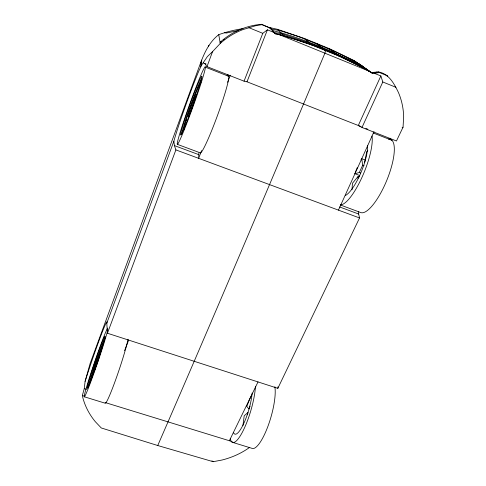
<?xml version="1.0" encoding="UTF-8"?>
<svg xmlns="http://www.w3.org/2000/svg" width="486" height="486" viewBox="0 0 486 486"><rect width="100%" height="100%" fill="white"/><g stroke="black" fill="none" stroke-linecap="round" stroke-linejoin="round"><path stroke-width="0.73" d="M242.951 425.523L244.215 415.749L247.951 412.517A9.641 2.394 -73.5 0 0 247.495 414.813M242.994 28.662C234.738 29.828 226.616 31.876 218.761 34.652C209.837 41.535 204.8 51.777 200.912 62.087L90.147 363.407L85.093 381.407L84.26 388.636L82.341 395.531L82.96 398.174A76.193 65.428 3.2 0 0 95.317 421.696L101.276 427.966L157.743 445.522L213.141 461.7L222.011 460.029A75.227 64.273 -1.1 0 0 247.678 448.742L249.506 447.46M358.644 211.398L358.674 214.028L359.537 217.947L277.84 388.338L107.442 333.238L106.792 323.233L173.897 141.11A44.572 1.938 -70.2 0 1 198.92 70.78L201.55 65.215L201.72 60.106M198.932 152.914A44.299 3.536 -69.9 0 0 198.762 154.639L198.646 158.333L201.593 150.587M200.73 66.728L200.912 62.087M277.84 388.338L277.968 386.826M89.758 383.193L96.271 361.742L103.761 342.01A22.429 0.96 -71.1 0 1 104.253 341.324M365.861 69.085L338.906 56.036L312.176 45.143L283.508 35.581L275.362 33.868L269.845 27.605L277.482 29.312L304.291 38.443L329.113 48.576L353.711 60.398L372.732 73.447L374.366 73.307L380.866 75.95L358.303 125.491L361.991 127.46L396.455 140.983L403.052 127.162L403.659 116.646A70.749 66.679 -42.7 0 0 398.429 92.48C394.201 83.829 389.013 73.738 378.521 71.928L371.45 72.536M106.792 323.233L107.011 321.932A40.526 1.525 -71 0 0 87.516 373.831L85.093 381.407M200.815 83.003L200.9 82.535A25.436 1.251 -70.2 0 0 198.452 86.581C192.918 100.784 186.594 115.127 183.617 130.041L183.969 129.549M364.622 162.61L366.723 151.717A24.434 6.974 -67.8 0 1 367.805 150.648M208.439 46.717L208.889 45.295M355.667 171.558L354.944 173.702L359.3 172.494L362.702 165.197L361.73 158.697L365.162 160.016M96.094 366.335L96.507 365.199M361.037 126.567L246.991 81.794L244.045 81.168L206.987 66.625L212.546 51.638L220.243 43.454A71.248 69.504 -53.5 0 1 242.915 29.591L255.533 25.752L261.905 24.671L270.338 28.103L261.608 24.3A70.397 68.684 -54.5 0 0 220.055 42.331A128.984 124.355 -22.7 0 1 221.3 41.851M107.442 333.238L175.883 149.895L174.419 145.6L173.854 141.286M227.606 82.28L230.285 75.233M124.55 350.71L128.687 340.103M244.045 81.168L262.774 33.321L267.415 29.816L274.256 32.592M246.991 81.794L267.415 29.816M250.041 406.217L248.984 408.963L246.791 406.478L249.616 399.225L251.657 395.306M355.91 170.841L357.24 167.676M157.743 445.522C214.478 315.177 269.851 184.255 324.903 53.193L325.584 50.611L316.647 43.697L318.154 44.402M338.438 210.128L374.032 131.67M361.991 127.46L382.804 81.982L380.866 75.95M229.38 440.747L258.011 381.923M201.55 65.215L207.358 56.601L212.546 51.638M361.019 159.833L361.73 158.697M359.646 176.764L358.261 176.236L352.447 183.295L352.01 189.753M224.228 39.226L223.694 39.961M402.153 127.794L403.052 127.162M390.556 138.261L388.697 139.032M238.596 30.497L226.446 33.005L224.496 32.781M374.366 73.307L379.414 72.536L387.391 75.786M274.213 32.562L281.795 33.795L310.038 43.333L336.257 54.019L362.404 66.612L371.577 72.87M376.249 72.122L378.345 72.323L371.924 72.87C341.713 55.483 308.768 42.179 275.015 33.473M271.067 28.984L279.863 30.624A64.96 4.192 19.2 0 1 300.397 37.294L333.469 50.787A64.425 2.673 26.2 0 1 353.632 60.695L362.69 66.296L364.281 67.73M272.427 30.533C293.647 35.648 313.944 44.105 334.101 52.373C344.963 58.63 357.884 61.88 367.495 70.142M269.906 27.672L270.811 27.921L270.052 27.915A10.941 0.972 2.1 0 1 269.694 27.957M82.341 395.531L84.479 396.187M105.146 402.542L232.229 441.622M84.23 396.764L105.091 403.18A36.183 2.503 -71.4 0 0 115.838 379.28A36.183 2.503 -71.4 0 0 128.031 339.24M232.101 442.224L251.602 448.214A34.998 9.21 -73.7 0 0 267.707 426.902A34.998 9.21 -73.7 0 0 274.876 386.747M84.26 388.636L86.435 389.304M93.998 368.516L95.311 368.929M315.056 43.139L316.119 43.515M203.306 62.992L206.161 64.061M175.883 149.895L359.537 217.947M177.378 144.354L200.372 152.902A41.018 3.274 -69.9 0 0 218.585 112.442A41.018 3.274 -69.9 0 0 227.989 76.047M340.437 205.001L361.037 212.661A39.494 11.937 -67.6 0 0 387.986 177.311A39.494 11.937 -67.6 0 0 389.025 139.203M174.419 145.6L198.762 154.639M339.629 206.957L358.674 214.028M186.01 120.346L187.28 120.826M189.273 110.626L190.536 111.112M354.944 173.702L359.725 175.525M359.3 172.494L360.685 173.022M362.702 165.197L364.093 165.732M195.184 94.582L196.459 95.074M198.452 86.581L199.74 87.079M205.432 67.171A41.243 1.974 -70.2 0 1 184.273 129.707A41.243 1.974 -70.2 0 1 184.249 119.769A41.243 1.974 -70.2 0 1 205.432 67.171L228.803 76.338M373.127 132.945L391.959 140.333M365.824 128.444L367.878 129.252M248.814 27.659L262.774 33.321M382.804 81.982L395.908 87.292M279.675 34.798L369.184 71.199M353.711 60.398L372.732 73.447M378.521 71.928L379.414 72.536M211.908 460.831L213.141 461.7M329.113 48.576L338.906 56.036M304.291 38.443L312.176 45.143M359.84 64.267L362.665 66.959M360.612 65.002L359.427 64.024L360.533 64.772A10.674 0.328 42.7 0 1 362.756 66.74M277.482 29.312L283.508 35.581M269.997 27.72L275.362 33.868M270.647 28.461L271.553 29.5M261.608 24.3L261.905 24.671M204.764 63.508L206.987 66.625M218.761 34.652L220.243 43.454M181.557 134.652A31.274 1.543 -70.2 0 1 189.935 107.904A31.274 1.543 -70.2 0 1 201.544 78.562M227.132 75.67A44.299 3.536 -69.9 0 1 227.989 74.328M97.583 362.106A9.987 0.425 -71.1 0 0 98.956 357.921L100.25 352.994L95.864 364.536A9.987 0.425 -71.1 0 0 94.053 370.405L93.774 371.887A9.987 0.425 -71.1 0 0 94.946 369.39M97.37 362.732A9.987 0.425 -71.1 0 1 96.72 364.597M107.783 329.605A36.359 1.507 -71.1 0 1 89.533 385.125A36.359 1.507 -71.1 0 1 89.697 376.905A36.359 1.507 -71.1 0 1 107.813 328.074M88.264 386.826A27.574 1.179 -71.1 0 1 96.295 361.037A27.574 1.179 -71.1 0 1 105.286 337.406M367.616 145.514A30.108 8.207 -67.9 0 1 360.266 174.152A30.108 8.207 -67.9 0 1 345.546 195.402M372.009 136.044A39.694 10.826 -67.9 0 1 361.633 178.095A39.694 10.826 -67.9 0 1 340.291 204.831M357.969 178.368A10.88 3.104 -67.8 0 1 358.261 176.236M386.461 75.166A69.899 65.938 -43.2 0 1 387.324 76.217M252.155 393.022A26.669 6.33 -73.4 0 1 243.425 424.181A26.669 6.33 -73.4 0 1 233.42 432.297M255.454 386.273A35.15 8.347 -73.4 0 1 243.68 429.6A35.15 8.347 -73.4 0 1 230.249 438.609M195.998 95.748L195.402 98.166A11.324 0.559 -70.2 0 1 192.942 105.577L190.907 111.045A11.324 0.559 -70.2 0 1 188.647 116.367L188.246 116.628A11.324 0.559 -70.2 0 1 189.528 112.047L194.175 99.247L195.998 95.748M185.767 124.288A31.28 1.501 -70.2 0 0 201.927 76.63A31.28 1.501 -70.2 0 0 185.98 116.124A31.28 1.501 -70.2 0 0 185.767 124.288M90.663 380.72A27.581 1.142 -71.1 0 0 105.025 337.102A27.581 1.142 -71.1 0 0 92.589 369.166A27.581 1.142 -71.1 0 0 90.663 380.72"/></g></svg>
